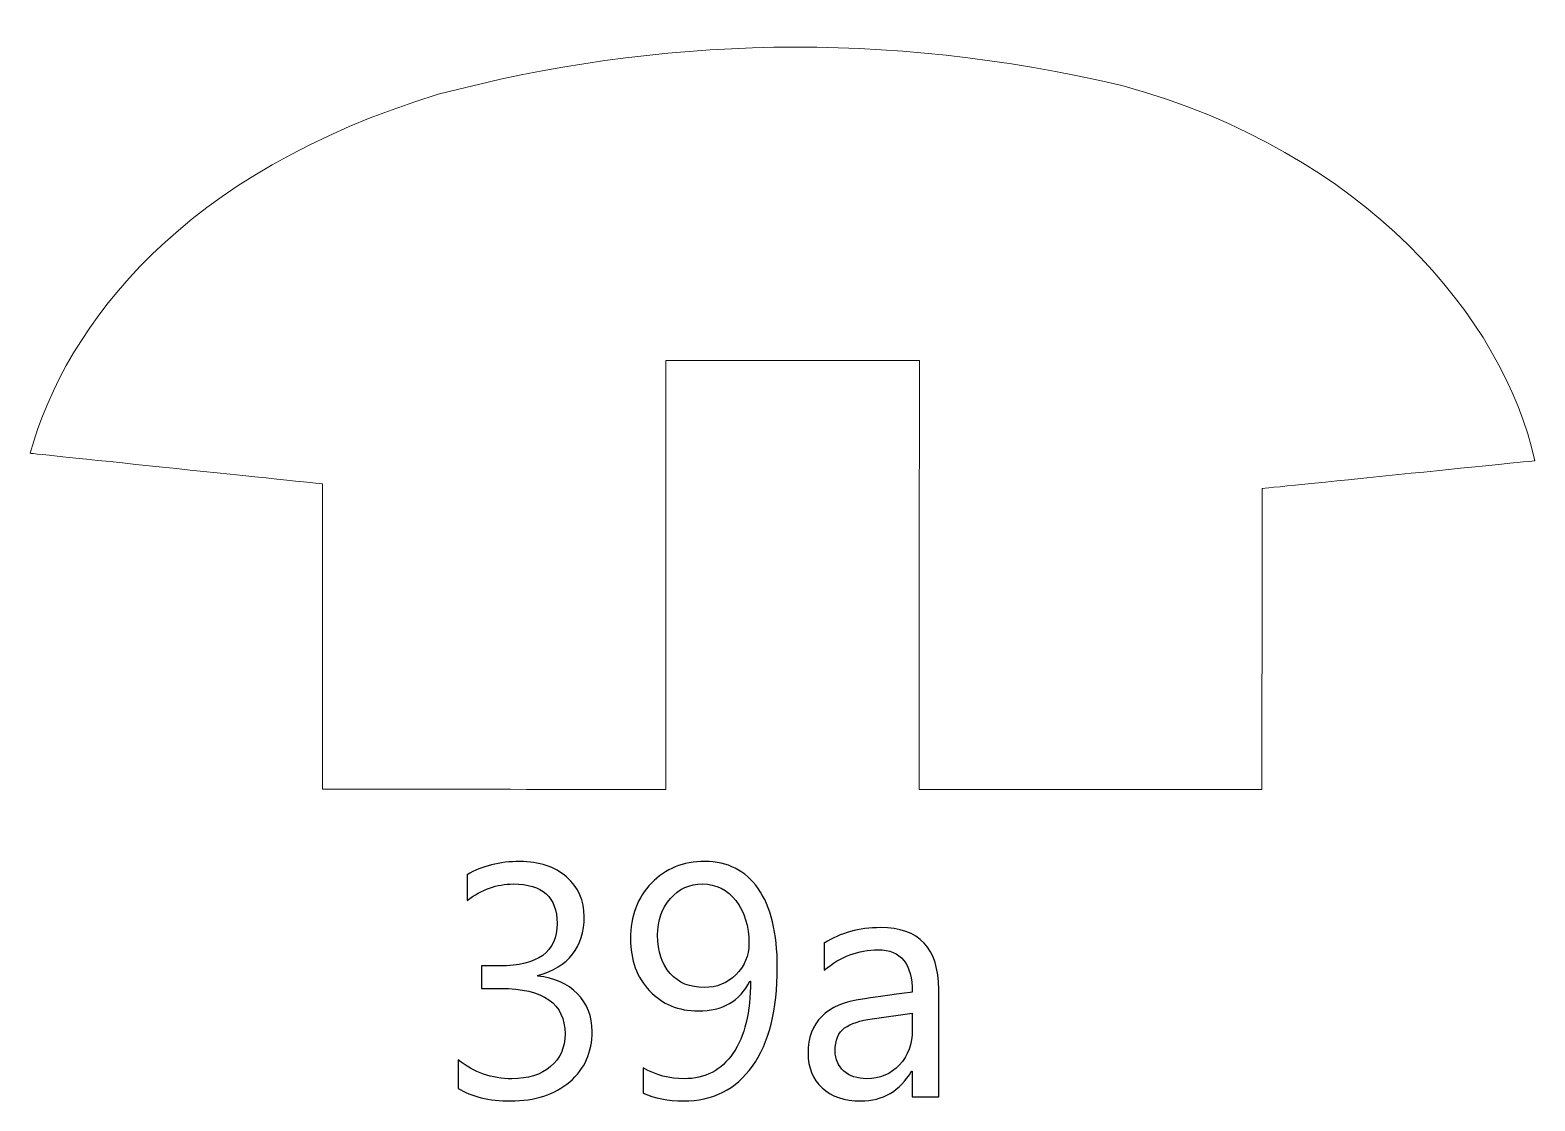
# Model space of a CAD drawing. Header units: centimetres. Extents: x -494 to 505, y -672 to 577.
# Drawn here: x -488.03 to -439.1, y -428.99 to -394.17 of the extents above; entities that cross this region are included whole.
import ezdxf

# ---------------------------------------------------------------- set-up
doc = ezdxf.new("R2010")
doc.units = ezdxf.units.CM
doc.header["$MEASUREMENT"] = 0
doc.layers.add('Camada 1', color=7, linetype='Continuous')
doc.layers.add('Camada 2', color=10, linetype='Continuous')

msp = doc.modelspace()

# ---------------------------------------------------------------- linework, layer by layer
at = {"layer": 'Camada 1', "lineweight": 9}
msp.add_open_spline([(-467.355682, -404.913592), (-467.355682, -404.913592), (-459.11516, -404.913592), (-459.11516, -404.913592), (-459.11516, -404.913592), (-459.11516, -404.913592), (-459.120748, -418.86886), (-459.120748, -418.86886), (-459.120748, -418.86886), (-459.120748, -418.86886), (-447.97726, -418.865812), (-447.97726, -418.865812), (-447.97726, -418.865812), (-447.97726, -418.865812), (-447.96964, -409.076398), (-447.96964, -409.076398), (-447.96964, -409.076398), (-447.96964, -409.076398), (-439.100468, -408.17419), (-439.100468, -408.17419), (-439.100468, -408.17419), (-440.131708, -403.534372), (-444.594488, -398.154144), (-452.528178, -395.96949), (-452.528178, -395.96949), (-460.236316, -394.1699), (-467.585044, -394.367258), (-474.758512, -396.25778), (-474.758512, -396.25778), (-483.037896, -398.781524), (-486.838498, -403.682708), (-488.031536, -407.932382), (-488.031536, -407.932382), (-488.031536, -407.932382), (-478.519998, -408.926538), (-478.519998, -408.926538), (-478.519998, -408.926538), (-478.519998, -408.926538), (-478.518474, -418.849048), (-478.518474, -418.849048), (-478.518474, -418.849048), (-478.518474, -418.849048), (-467.354666, -418.867844), (-467.354666, -418.867844), (-467.354666, -418.867844), (-467.354666, -418.867844), (-467.355682, -404.913592), (-467.355682, -404.913592)], degree=3, knots=[0, 0, 0, 0, 0.076923077, 0.076923077, 0.076923077, 0.076923087, 0.153846154, 0.153846154, 0.153846154, 0.153846164, 0.230769231, 0.230769231, 0.230769231, 0.230769241, 0.307692308, 0.307692308, 0.307692308, 0.307692318, 0.384615385, 0.384615385, 0.384615385, 0.384615395, 0.461538462, 0.461538462, 0.461538462, 0.461538472, 0.538461538, 0.538461538, 0.538461538, 0.538461548, 0.615384615, 0.615384615, 0.615384615, 0.615384625, 0.692307692, 0.692307692, 0.692307692, 0.692307702, 0.769230769, 0.769230769, 0.769230769, 0.769230779, 0.846153846, 0.846153846, 0.846153846, 0.846153856, 1, 1, 1, 1], dxfattribs=at)
at = {"layer": 'Camada 2'}
for points, knots in [([(-474.11132, -428.582582), (-474.11132, -428.582582), (-474.11132, -427.658022), (-474.11132, -427.658022), (-474.11132, -427.658022), (-473.59697, -428.066454), (-473.014548, -428.270924), (-472.367356, -428.270924), (-472.367356, -428.270924), (-471.84056, -428.270924), (-471.421206, -428.140114), (-471.107516, -427.876462), (-471.107516, -427.876462), (-470.79408, -427.613064), (-470.638124, -427.258226), (-470.638124, -426.813726), (-470.638124, -426.813726), (-470.638124, -425.828206), (-471.336878, -425.335192), (-472.733116, -425.335192), (-472.733116, -425.335192), (-472.733116, -425.335192), (-473.358464, -425.335192), (-473.358464, -425.335192), (-473.358464, -425.335192), (-473.358464, -425.335192), (-473.358464, -424.60418), (-473.358464, -424.60418), (-473.358464, -424.60418), (-473.358464, -424.60418), (-472.763596, -424.60418), (-472.763596, -424.60418), (-472.763596, -424.60418), (-471.51798, -424.60418), (-470.896188, -424.141646), (-470.896188, -423.218864), (-470.896188, -423.218864), (-470.896188, -422.3639), (-471.371168, -421.937434), (-472.320874, -421.937434), (-472.320874, -421.937434), (-472.851226, -421.937434), (-473.351352, -422.116504), (-473.820998, -422.475152), (-473.820998, -422.475152), (-473.820998, -422.475152), (-473.820998, -421.636444), (-473.820998, -421.636444), (-473.820998, -421.636444), (-473.337128, -421.349678), (-472.765374, -421.206168), (-472.107514, -421.206168), (-472.107514, -421.206168), (-471.473276, -421.206168), (-470.966038, -421.37457), (-470.584276, -421.70985), (-470.584276, -421.70985), (-470.204292, -422.046654), (-470.0143, -422.47693), (-470.0143, -423.001948), (-470.0143, -423.001948), (-470.0143, -423.993056), (-470.517982, -424.631104), (-471.52687, -424.91406), (-471.52687, -424.91406), (-471.52687, -424.91406), (-471.52687, -424.93565), (-471.52687, -424.93565), (-471.52687, -424.93565), (-470.98585, -424.98772), (-470.555574, -425.177712), (-470.23655, -425.505626), (-470.23655, -425.505626), (-469.915748, -425.83354), (-469.756236, -426.242226), (-469.756236, -426.73143), (-469.756236, -426.73143), (-469.756236, -427.408848), (-469.998298, -427.953678), (-470.483946, -428.369476), (-470.483946, -428.369476), (-470.969594, -428.783496), (-471.60942, -428.991268), (-472.403424, -428.991268), (-472.403424, -428.991268), (-473.118434, -428.991268), (-473.688156, -428.855124), (-474.11132, -428.582582)], [0, 0, 0, 0, 0.043478261, 0.043478261, 0.043478261, 0.043478271, 0.086956522, 0.086956522, 0.086956522, 0.086956532, 0.130434783, 0.130434783, 0.130434783, 0.130434793, 0.173913043, 0.173913043, 0.173913043, 0.173913053, 0.217391304, 0.217391304, 0.217391304, 0.217391314, 0.260869565, 0.260869565, 0.260869565, 0.260869575, 0.304347826, 0.304347826, 0.304347826, 0.304347836, 0.347826087, 0.347826087, 0.347826087, 0.347826097, 0.391304348, 0.391304348, 0.391304348, 0.391304358, 0.434782609, 0.434782609, 0.434782609, 0.434782619, 0.47826087, 0.47826087, 0.47826087, 0.47826088, 0.52173913, 0.52173913, 0.52173913, 0.52173914, 0.565217391, 0.565217391, 0.565217391, 0.565217401, 0.608695652, 0.608695652, 0.608695652, 0.608695662, 0.652173913, 0.652173913, 0.652173913, 0.652173923, 0.695652174, 0.695652174, 0.695652174, 0.695652184, 0.739130435, 0.739130435, 0.739130435, 0.739130445, 0.782608696, 0.782608696, 0.782608696, 0.782608706, 0.826086957, 0.826086957, 0.826086957, 0.826086967, 0.869565217, 0.869565217, 0.869565217, 0.869565227, 0.913043478, 0.913043478, 0.913043478, 0.913043488, 1, 1, 1, 1]), ([(-468.10041, -428.740316), (-468.10041, -428.740316), (-468.10041, -427.914308), (-468.10041, -427.914308), (-468.10041, -427.914308), (-467.681056, -428.15256), (-467.236556, -428.270924), (-466.767164, -428.270924), (-466.767164, -428.270924), (-466.085936, -428.270924), (-465.553806, -427.994826), (-465.1756, -427.444662), (-465.1756, -427.444662), (-464.795616, -426.894498), (-464.605624, -426.111416), (-464.605624, -425.098718), (-464.605624, -425.098718), (-464.61299, -425.102274), (-464.620102, -425.102274), (-464.627214, -425.098718), (-464.627214, -425.098718), (-464.948016, -425.743878), (-465.508848, -426.066458), (-466.30463, -426.066458), (-466.30463, -426.066458), (-466.94979, -426.066458), (-467.47684, -425.847764), (-467.890606, -425.41063), (-467.890606, -425.41063), (-468.302848, -424.973242), (-468.509096, -424.408854), (-468.509096, -423.720514), (-468.509096, -423.720514), (-468.509096, -422.985692), (-468.28329, -422.381934), (-467.8299, -421.912288), (-467.8299, -421.912288), (-467.376256, -421.440864), (-466.79739, -421.206168), (-466.089492, -421.206168), (-466.089492, -421.206168), (-465.349336, -421.206168), (-464.770724, -421.500046), (-464.356704, -422.086278), (-464.356704, -422.086278), (-463.942684, -422.672256), (-463.734658, -423.526966), (-463.734658, -424.647106), (-463.734658, -424.647106), (-463.734658, -426.037756), (-464.003644, -427.109636), (-464.542886, -427.862238), (-464.542886, -427.862238), (-465.080604, -428.61484), (-465.82965, -428.991268), (-466.7885, -428.991268), (-466.7885, -428.991268), (-467.292182, -428.991268), (-467.729316, -428.90694), (-468.10041, -428.740316)], [0, 0, 0, 0, 0.0625, 0.0625, 0.0625, 0.06250001, 0.125, 0.125, 0.125, 0.12500001, 0.1875, 0.1875, 0.1875, 0.18750001, 0.25, 0.25, 0.25, 0.25000001, 0.3125, 0.3125, 0.3125, 0.31250001, 0.375, 0.375, 0.375, 0.37500001, 0.4375, 0.4375, 0.4375, 0.43750001, 0.5, 0.5, 0.5, 0.50000001, 0.5625, 0.5625, 0.5625, 0.56250001, 0.625, 0.625, 0.625, 0.62500001, 0.6875, 0.6875, 0.6875, 0.68750001, 0.75, 0.75, 0.75, 0.75000001, 0.8125, 0.8125, 0.8125, 0.81250001, 0.875, 0.875, 0.875, 0.87500001, 1, 1, 1, 1]), ([(-466.170264, -421.937434), (-466.586062, -421.937434), (-466.93201, -422.09339), (-467.209632, -422.406826), (-467.209632, -422.406826), (-467.487508, -422.720516), (-467.627208, -423.118534), (-467.627208, -423.602404), (-467.627208, -423.602404), (-467.627208, -424.130978), (-467.491064, -424.546776), (-467.218776, -424.849544), (-467.218776, -424.849544), (-466.946234, -425.152566), (-466.577172, -425.302934), (-466.111082, -425.302934), (-466.111082, -425.302934), (-465.706206, -425.302934), (-465.363814, -425.165012), (-465.082382, -424.889168), (-465.082382, -424.889168), (-464.80095, -424.611292), (-464.659472, -424.274234), (-464.659472, -423.874692), (-464.659472, -423.874692), (-464.659472, -423.304716), (-464.799172, -422.83888), (-465.078826, -422.478708), (-465.078826, -422.478708), (-465.35848, -422.118536), (-465.722208, -421.937434), (-466.170264, -421.937434)], [0, 0, 0, 0, 0.111111111, 0.111111111, 0.111111111, 0.111111121, 0.222222222, 0.222222222, 0.222222222, 0.222222232, 0.333333333, 0.333333333, 0.333333333, 0.333333343, 0.444444444, 0.444444444, 0.444444444, 0.444444454, 0.555555556, 0.555555556, 0.555555556, 0.555555566, 0.666666667, 0.666666667, 0.666666667, 0.666666677, 0.777777778, 0.777777778, 0.777777778, 0.777777788, 1, 1, 1, 1]), ([(-458.487272, -428.862236), (-458.487272, -428.862236), (-459.34757, -428.862236), (-459.34757, -428.862236), (-459.34757, -428.862236), (-459.34757, -428.862236), (-459.34757, -428.02175), (-459.34757, -428.02175), (-459.34757, -428.02175), (-459.34757, -428.02175), (-459.36916, -428.02175), (-459.36916, -428.02175), (-459.36916, -428.02175), (-459.743556, -428.668688), (-460.29372, -428.991268), (-461.023208, -428.991268), (-461.023208, -428.991268), (-461.559148, -428.991268), (-461.978502, -428.84979), (-462.28127, -428.564802), (-462.28127, -428.564802), (-462.584292, -428.281592), (-462.73466, -427.905164), (-462.73466, -427.435772), (-462.73466, -427.435772), (-462.73466, -426.430186), (-462.143348, -425.844208), (-460.96047, -425.679362), (-460.96047, -425.679362), (-460.96047, -425.679362), (-459.34757, -425.453556), (-459.34757, -425.453556), (-459.34757, -425.453556), (-459.34757, -424.536108), (-459.716886, -424.07713), (-460.45501, -424.07713), (-460.45501, -424.07713), (-461.102202, -424.07713), (-461.686402, -424.29938), (-462.207864, -424.74388), (-462.207864, -424.74388), (-462.207864, -424.74388), (-462.207864, -423.862246), (-462.207864, -423.862246), (-462.207864, -423.862246), (-461.67929, -423.525188), (-461.071722, -423.356786), (-460.381604, -423.356786), (-460.381604, -423.356786), (-459.118208, -423.356786), (-458.487272, -424.025314), (-458.487272, -425.363894), (-458.487272, -425.363894), (-458.487272, -425.363894), (-458.487272, -428.862236), (-458.487272, -428.862236)], [0, 0, 0, 0, 0.066666667, 0.066666667, 0.066666667, 0.066666677, 0.133333333, 0.133333333, 0.133333333, 0.133333343, 0.2, 0.2, 0.2, 0.20000001, 0.266666667, 0.266666667, 0.266666667, 0.266666677, 0.333333333, 0.333333333, 0.333333333, 0.333333343, 0.4, 0.4, 0.4, 0.40000001, 0.466666667, 0.466666667, 0.466666667, 0.466666677, 0.533333333, 0.533333333, 0.533333333, 0.533333343, 0.6, 0.6, 0.6, 0.60000001, 0.666666667, 0.666666667, 0.666666667, 0.666666677, 0.733333333, 0.733333333, 0.733333333, 0.733333343, 0.8, 0.8, 0.8, 0.80000001, 0.866666667, 0.866666667, 0.866666667, 0.866666677, 1, 1, 1, 1]), ([(-459.34757, -426.141642), (-459.34757, -426.141642), (-460.645002, -426.320966), (-460.645002, -426.320966), (-460.645002, -426.320966), (-461.044798, -426.376592), (-461.345788, -426.476922), (-461.548226, -426.6184), (-461.548226, -426.6184), (-461.750918, -426.76191), (-461.853026, -427.012862), (-461.853026, -427.374812), (-461.853026, -427.374812), (-461.853026, -427.63821), (-461.759808, -427.853348), (-461.571594, -428.019972), (-461.571594, -428.019972), (-461.385158, -428.186596), (-461.13446, -428.270924), (-460.824326, -428.270924), (-460.824326, -428.270924), (-460.396082, -428.270924), (-460.043022, -428.120302), (-459.765146, -427.82109), (-459.765146, -427.82109), (-459.48727, -427.519846), (-459.34757, -427.140116), (-459.34757, -426.67936), (-459.34757, -426.67936), (-459.34757, -426.67936), (-459.34757, -426.141642), (-459.34757, -426.141642)], [0, 0, 0, 0, 0.111111111, 0.111111111, 0.111111111, 0.111111121, 0.222222222, 0.222222222, 0.222222222, 0.222222232, 0.333333333, 0.333333333, 0.333333333, 0.333333343, 0.444444444, 0.444444444, 0.444444444, 0.444444454, 0.555555556, 0.555555556, 0.555555556, 0.555555566, 0.666666667, 0.666666667, 0.666666667, 0.666666677, 0.777777778, 0.777777778, 0.777777778, 0.777777788, 1, 1, 1, 1])]:
    msp.add_open_spline(points, degree=3, knots=knots, dxfattribs=at)
at = {"layer": 'Camada 2', "lineweight": 9}
for points, knots in [([(-474.11132, -428.582582), (-474.11132, -428.582582), (-474.11132, -427.658022), (-474.11132, -427.658022), (-474.11132, -427.658022), (-473.59697, -428.066454), (-473.014548, -428.270924), (-472.367356, -428.270924), (-472.367356, -428.270924), (-471.84056, -428.270924), (-471.421206, -428.140114), (-471.107516, -427.876462), (-471.107516, -427.876462), (-470.79408, -427.613064), (-470.638124, -427.258226), (-470.638124, -426.813726), (-470.638124, -426.813726), (-470.638124, -425.828206), (-471.336878, -425.335192), (-472.733116, -425.335192), (-472.733116, -425.335192), (-472.733116, -425.335192), (-473.358464, -425.335192), (-473.358464, -425.335192), (-473.358464, -425.335192), (-473.358464, -425.335192), (-473.358464, -424.60418), (-473.358464, -424.60418), (-473.358464, -424.60418), (-473.358464, -424.60418), (-472.763596, -424.60418), (-472.763596, -424.60418), (-472.763596, -424.60418), (-471.51798, -424.60418), (-470.896188, -424.141646), (-470.896188, -423.218864), (-470.896188, -423.218864), (-470.896188, -422.3639), (-471.371168, -421.937434), (-472.320874, -421.937434), (-472.320874, -421.937434), (-472.851226, -421.937434), (-473.351352, -422.116504), (-473.820998, -422.475152), (-473.820998, -422.475152), (-473.820998, -422.475152), (-473.820998, -421.636444), (-473.820998, -421.636444), (-473.820998, -421.636444), (-473.337128, -421.349678), (-472.765374, -421.206168), (-472.107514, -421.206168), (-472.107514, -421.206168), (-471.473276, -421.206168), (-470.966038, -421.37457), (-470.584276, -421.70985), (-470.584276, -421.70985), (-470.204292, -422.046654), (-470.0143, -422.47693), (-470.0143, -423.001948), (-470.0143, -423.001948), (-470.0143, -423.993056), (-470.517982, -424.631104), (-471.52687, -424.91406), (-471.52687, -424.91406), (-471.52687, -424.91406), (-471.52687, -424.93565), (-471.52687, -424.93565), (-471.52687, -424.93565), (-470.98585, -424.98772), (-470.555574, -425.177712), (-470.23655, -425.505626), (-470.23655, -425.505626), (-469.915748, -425.83354), (-469.756236, -426.242226), (-469.756236, -426.73143), (-469.756236, -426.73143), (-469.756236, -427.408848), (-469.998298, -427.953678), (-470.483946, -428.369476), (-470.483946, -428.369476), (-470.969594, -428.783496), (-471.60942, -428.991268), (-472.403424, -428.991268), (-472.403424, -428.991268), (-473.118434, -428.991268), (-473.688156, -428.855124), (-474.11132, -428.582582)], [0, 0, 0, 0, 0.043478261, 0.043478261, 0.043478261, 0.043478271, 0.086956522, 0.086956522, 0.086956522, 0.086956532, 0.130434783, 0.130434783, 0.130434783, 0.130434793, 0.173913043, 0.173913043, 0.173913043, 0.173913053, 0.217391304, 0.217391304, 0.217391304, 0.217391314, 0.260869565, 0.260869565, 0.260869565, 0.260869575, 0.304347826, 0.304347826, 0.304347826, 0.304347836, 0.347826087, 0.347826087, 0.347826087, 0.347826097, 0.391304348, 0.391304348, 0.391304348, 0.391304358, 0.434782609, 0.434782609, 0.434782609, 0.434782619, 0.47826087, 0.47826087, 0.47826087, 0.47826088, 0.52173913, 0.52173913, 0.52173913, 0.52173914, 0.565217391, 0.565217391, 0.565217391, 0.565217401, 0.608695652, 0.608695652, 0.608695652, 0.608695662, 0.652173913, 0.652173913, 0.652173913, 0.652173923, 0.695652174, 0.695652174, 0.695652174, 0.695652184, 0.739130435, 0.739130435, 0.739130435, 0.739130445, 0.782608696, 0.782608696, 0.782608696, 0.782608706, 0.826086957, 0.826086957, 0.826086957, 0.826086967, 0.869565217, 0.869565217, 0.869565217, 0.869565227, 0.913043478, 0.913043478, 0.913043478, 0.913043488, 1, 1, 1, 1]), ([(-468.10041, -428.740316), (-468.10041, -428.740316), (-468.10041, -427.914308), (-468.10041, -427.914308), (-468.10041, -427.914308), (-467.681056, -428.15256), (-467.236556, -428.270924), (-466.767164, -428.270924), (-466.767164, -428.270924), (-466.085936, -428.270924), (-465.553806, -427.994826), (-465.1756, -427.444662), (-465.1756, -427.444662), (-464.795616, -426.894498), (-464.605624, -426.111416), (-464.605624, -425.098718), (-464.605624, -425.098718), (-464.61299, -425.102274), (-464.620102, -425.102274), (-464.627214, -425.098718), (-464.627214, -425.098718), (-464.948016, -425.743878), (-465.508848, -426.066458), (-466.30463, -426.066458), (-466.30463, -426.066458), (-466.94979, -426.066458), (-467.47684, -425.847764), (-467.890606, -425.41063), (-467.890606, -425.41063), (-468.302848, -424.973242), (-468.509096, -424.408854), (-468.509096, -423.720514), (-468.509096, -423.720514), (-468.509096, -422.985692), (-468.28329, -422.381934), (-467.8299, -421.912288), (-467.8299, -421.912288), (-467.376256, -421.440864), (-466.79739, -421.206168), (-466.089492, -421.206168), (-466.089492, -421.206168), (-465.349336, -421.206168), (-464.770724, -421.500046), (-464.356704, -422.086278), (-464.356704, -422.086278), (-463.942684, -422.672256), (-463.734658, -423.526966), (-463.734658, -424.647106), (-463.734658, -424.647106), (-463.734658, -426.037756), (-464.003644, -427.109636), (-464.542886, -427.862238), (-464.542886, -427.862238), (-465.080604, -428.61484), (-465.82965, -428.991268), (-466.7885, -428.991268), (-466.7885, -428.991268), (-467.292182, -428.991268), (-467.729316, -428.90694), (-468.10041, -428.740316)], [0, 0, 0, 0, 0.0625, 0.0625, 0.0625, 0.06250001, 0.125, 0.125, 0.125, 0.12500001, 0.1875, 0.1875, 0.1875, 0.18750001, 0.25, 0.25, 0.25, 0.25000001, 0.3125, 0.3125, 0.3125, 0.31250001, 0.375, 0.375, 0.375, 0.37500001, 0.4375, 0.4375, 0.4375, 0.43750001, 0.5, 0.5, 0.5, 0.50000001, 0.5625, 0.5625, 0.5625, 0.56250001, 0.625, 0.625, 0.625, 0.62500001, 0.6875, 0.6875, 0.6875, 0.68750001, 0.75, 0.75, 0.75, 0.75000001, 0.8125, 0.8125, 0.8125, 0.81250001, 0.875, 0.875, 0.875, 0.87500001, 1, 1, 1, 1]), ([(-466.170264, -421.937434), (-466.586062, -421.937434), (-466.93201, -422.09339), (-467.209632, -422.406826), (-467.209632, -422.406826), (-467.487508, -422.720516), (-467.627208, -423.118534), (-467.627208, -423.602404), (-467.627208, -423.602404), (-467.627208, -424.130978), (-467.491064, -424.546776), (-467.218776, -424.849544), (-467.218776, -424.849544), (-466.946234, -425.152566), (-466.577172, -425.302934), (-466.111082, -425.302934), (-466.111082, -425.302934), (-465.706206, -425.302934), (-465.363814, -425.165012), (-465.082382, -424.889168), (-465.082382, -424.889168), (-464.80095, -424.611292), (-464.659472, -424.274234), (-464.659472, -423.874692), (-464.659472, -423.874692), (-464.659472, -423.304716), (-464.799172, -422.83888), (-465.078826, -422.478708), (-465.078826, -422.478708), (-465.35848, -422.118536), (-465.722208, -421.937434), (-466.170264, -421.937434)], [0, 0, 0, 0, 0.111111111, 0.111111111, 0.111111111, 0.111111121, 0.222222222, 0.222222222, 0.222222222, 0.222222232, 0.333333333, 0.333333333, 0.333333333, 0.333333343, 0.444444444, 0.444444444, 0.444444444, 0.444444454, 0.555555556, 0.555555556, 0.555555556, 0.555555566, 0.666666667, 0.666666667, 0.666666667, 0.666666677, 0.777777778, 0.777777778, 0.777777778, 0.777777788, 1, 1, 1, 1]), ([(-458.487272, -428.862236), (-458.487272, -428.862236), (-459.34757, -428.862236), (-459.34757, -428.862236), (-459.34757, -428.862236), (-459.34757, -428.862236), (-459.34757, -428.02175), (-459.34757, -428.02175), (-459.34757, -428.02175), (-459.34757, -428.02175), (-459.36916, -428.02175), (-459.36916, -428.02175), (-459.36916, -428.02175), (-459.743556, -428.668688), (-460.29372, -428.991268), (-461.023208, -428.991268), (-461.023208, -428.991268), (-461.559148, -428.991268), (-461.978502, -428.84979), (-462.28127, -428.564802), (-462.28127, -428.564802), (-462.584292, -428.281592), (-462.73466, -427.905164), (-462.73466, -427.435772), (-462.73466, -427.435772), (-462.73466, -426.430186), (-462.143348, -425.844208), (-460.96047, -425.679362), (-460.96047, -425.679362), (-460.96047, -425.679362), (-459.34757, -425.453556), (-459.34757, -425.453556), (-459.34757, -425.453556), (-459.34757, -424.536108), (-459.716886, -424.07713), (-460.45501, -424.07713), (-460.45501, -424.07713), (-461.102202, -424.07713), (-461.686402, -424.29938), (-462.207864, -424.74388), (-462.207864, -424.74388), (-462.207864, -424.74388), (-462.207864, -423.862246), (-462.207864, -423.862246), (-462.207864, -423.862246), (-461.67929, -423.525188), (-461.071722, -423.356786), (-460.381604, -423.356786), (-460.381604, -423.356786), (-459.118208, -423.356786), (-458.487272, -424.025314), (-458.487272, -425.363894), (-458.487272, -425.363894), (-458.487272, -425.363894), (-458.487272, -428.862236), (-458.487272, -428.862236)], [0, 0, 0, 0, 0.066666667, 0.066666667, 0.066666667, 0.066666677, 0.133333333, 0.133333333, 0.133333333, 0.133333343, 0.2, 0.2, 0.2, 0.20000001, 0.266666667, 0.266666667, 0.266666667, 0.266666677, 0.333333333, 0.333333333, 0.333333333, 0.333333343, 0.4, 0.4, 0.4, 0.40000001, 0.466666667, 0.466666667, 0.466666667, 0.466666677, 0.533333333, 0.533333333, 0.533333333, 0.533333343, 0.6, 0.6, 0.6, 0.60000001, 0.666666667, 0.666666667, 0.666666667, 0.666666677, 0.733333333, 0.733333333, 0.733333333, 0.733333343, 0.8, 0.8, 0.8, 0.80000001, 0.866666667, 0.866666667, 0.866666667, 0.866666677, 1, 1, 1, 1]), ([(-459.34757, -426.141642), (-459.34757, -426.141642), (-460.645002, -426.320966), (-460.645002, -426.320966), (-460.645002, -426.320966), (-461.044798, -426.376592), (-461.345788, -426.476922), (-461.548226, -426.6184), (-461.548226, -426.6184), (-461.750918, -426.76191), (-461.853026, -427.012862), (-461.853026, -427.374812), (-461.853026, -427.374812), (-461.853026, -427.63821), (-461.759808, -427.853348), (-461.571594, -428.019972), (-461.571594, -428.019972), (-461.385158, -428.186596), (-461.13446, -428.270924), (-460.824326, -428.270924), (-460.824326, -428.270924), (-460.396082, -428.270924), (-460.043022, -428.120302), (-459.765146, -427.82109), (-459.765146, -427.82109), (-459.48727, -427.519846), (-459.34757, -427.140116), (-459.34757, -426.67936), (-459.34757, -426.67936), (-459.34757, -426.67936), (-459.34757, -426.141642), (-459.34757, -426.141642)], [0, 0, 0, 0, 0.111111111, 0.111111111, 0.111111111, 0.111111121, 0.222222222, 0.222222222, 0.222222222, 0.222222232, 0.333333333, 0.333333333, 0.333333333, 0.333333343, 0.444444444, 0.444444444, 0.444444444, 0.444444454, 0.555555556, 0.555555556, 0.555555556, 0.555555566, 0.666666667, 0.666666667, 0.666666667, 0.666666677, 0.777777778, 0.777777778, 0.777777778, 0.777777788, 1, 1, 1, 1])]:
    msp.add_open_spline(points, degree=3, knots=knots, dxfattribs=at)

doc.saveas('drawing.dxf')
